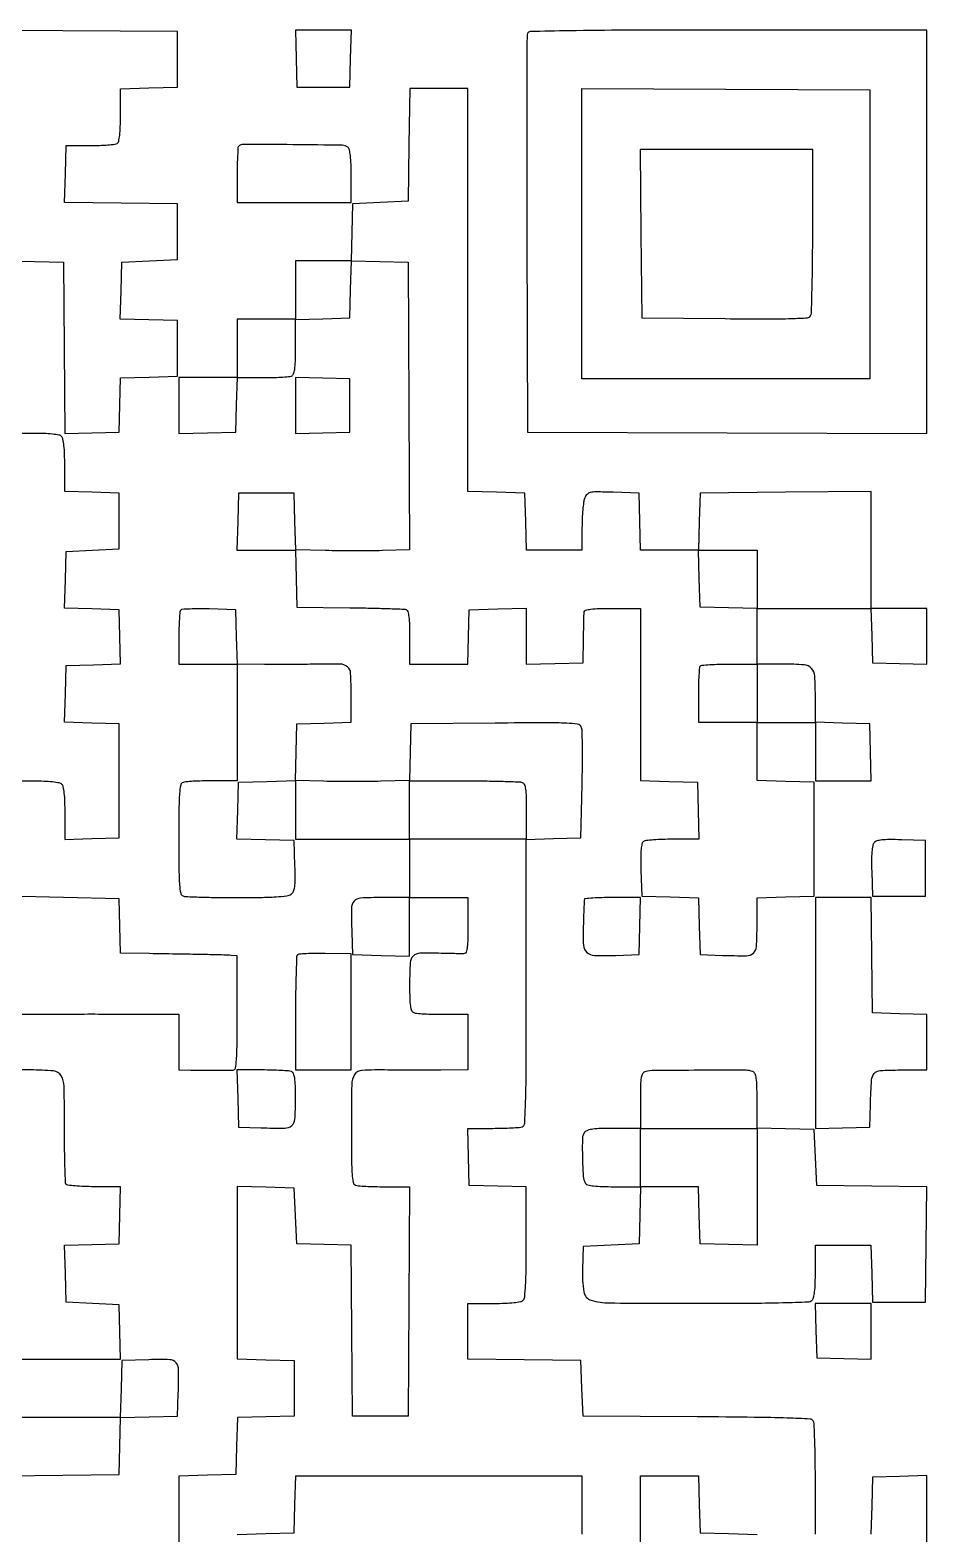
# Model space of a CAD drawing. Extents: x 179 to 1071, y 112 to 1107.
# Drawn here: x 733 to 1071, y 540 to 1107 of the extents above; entities that cross this region are included whole.
import ezdxf

# ---------------------------------------------------------------- set-up
doc = ezdxf.new("R2010")
doc.units = 0

msp = doc.modelspace()

# ---------------------------------------------------------------- linework, layer by layer
for points in [[(724, 1020.067663), (734.75, 1019.783832), (745.5, 1019.5), (745.763899, 987.21517), (746.027798, 954.930341), (756.263899, 955.21517), (766.5, 955.5), (766.784613, 965.716519), (767.069227, 975.933039), (777.784613, 976.216519), (788.5, 976.5), (788.5, 987), (788.5, 997.5), (777.716515, 997.784171), (766.93303, 998.068343), (767.216515, 1008.784171), (767.5, 1019.5), (778, 1020), (788.5, 1020.5), (788.5, 1031), (788.5, 1041.5), (767.216371, 1041.769986), (745.932742, 1042.039971), (746.216371, 1052.769986), (746.5, 1063.5), (755.5, 1063.5, 0.008331), (759.038441, 1063.558961, 0.011361), (762.223438, 1063.737649, 0.008349), (764.857011, 1063.989826, 0.11608), (765.75, 1064.309017, 0.196752), (766.330166, 1065.142935, 0.025801), (766.698042, 1067.315836, 0.021411), (766.930776, 1070.484966, 0.007623), (767, 1075.025185), (767, 1084.932337), (777.75, 1085.216168), (788.5, 1085.5), (788.5, 1096), (788.5, 1106.5), (745.25, 1106.760623), (702, 1107.021245)], [(724.124768, 824), (733.862384, 824, -0.008776), (738.103132, 823.925562, -0.018546), (741.382947, 823.688383, -0.019425), (743.80202, 823.327425, -0.150735), (744.8, 822.8, -0.151099), (745.328426, 821.798399, -0.019307), (745.688993, 819.362052, -0.018431), (745.925784, 816.05415, -0.008651), (746, 811.765017), (746, 801.930034), (756.25, 802.215017), (766.5, 802.5), (766.5, 824), (766.5, 845.5), (756.216527, 845.785353), (745.933054, 846.070705), (746.216527, 856.785353), (746.5, 867.5), (756.784593, 867.785365), (767.069185, 868.07073), (766.784593, 878.285365), (766.5, 888.5), (756.216527, 888.785353), (745.933054, 889.070705), (746.216527, 899.785353), (746.5, 910.5), (756.5, 911), (766.5, 911.5), (766.5, 922), (766.5, 932.5), (756.25, 932.784983), (746, 933.069966), (746, 942.834983, 0.00874), (745.925625, 947.089346, 0.018513), (745.688556, 950.377065, 0.019392), (745.327709, 952.800997, 0.150838), (744.8, 953.8, 0.150838), (743.800997, 954.327709, 0.019392), (741.377065, 954.688556, 0.018513), (738.089346, 954.925625, 0.00874), (733.834983, 955), (724.069966, 955)], [(1029, 540), (1028.984687, 560.75, 0.003536), (1028.921873, 568.792054, 0.005397), (1028.742699, 575.768677, 0.002132), (1028.499623, 581.732951, 0.130951), (1028.182399, 582.739112, 0.244093), (1027.013405, 583.417992, 0.003257), (1018.401526, 583.769545, 0.005775), (1005.888918, 584.054068, 0.001278), (984.447712, 584.239112), (941.5, 584.5), (941, 595), (940.5, 605.5), (919.25, 605.769888), (898, 606.039775), (898, 616.519888), (898, 627), (907.8, 627, 0.008695), (912.071747, 627.074295, 0.018472), (915.369558, 627.311224, 0.019349), (917.799696, 627.671932, 0.150969), (918.8, 628.2, 0.175114), (919.391809, 629.461379, 0.00935), (919.721107, 633.947392, 0.010469), (919.937913, 640.390155, 0.003175), (920, 650.166168), (920, 670.932337), (909.25, 671.216168), (898.5, 671.5), (898.216168, 682.25), (897.932337, 693), (907.384381, 693, 0.00593), (911.119908, 693.044304, 0.007809), (914.524537, 693.178303, 0.005887), (917.361111, 693.367872, 0.0721), (918.418213, 693.606989, 0.294892), (919.392813, 694.941263, 0.007075), (919.73984, 702.972289, 0.006559), (919.955858, 716.542602, 0.0007), (920, 748.072006), (920, 801.930034), (930.25, 802.215017), (940.5, 802.5), (941.032274, 822.5, 0.004057), (941.176376, 830.291403, 0.005956), (941.165865, 837.143172, 0.003028), (941.052896, 842.934933, 0.103336), (940.739603, 844.263989, 0.249685), (939.351362, 845.306232, 0.027144), (935.235169, 845.720686, 0.012496), (927.567534, 845.882384, 0.001105), (908.207329, 845.763989), (876.5, 845.5), (876.217057, 834.837601), (875.934114, 824.175203), (865.217057, 823.837601, -0.004803), (860.333728, 823.730713, -0.002807), (854.480579, 823.6917, -0.002806), (848.621144, 823.718424, -0.004758), (843.716828, 823.814994), (832.933655, 824.129987), (833.216828, 834.814994), (833.5, 845.5), (843.75, 845.784983), (854, 846.069966), (854, 856.467595, 0.014164), (853.773381, 864.465658, 0.203333), (852.542325, 866.96388, 0.175582), (849.806322, 868.006643, 0.010069), (840.661065, 867.97347, -0.003059), (836.41883, 867.898599, -0.001649), (831.190402, 867.855558, -0.001642), (825.861955, 867.846759, -0.002581), (821.284983, 867.877856), (811.069966, 868), (810.784983, 878.25), (810.5, 888.5), (800.449448, 888.782781, 0.006672), (796.547259, 888.840477, 0.010046), (793.145783, 888.777033, 0.005301), (790.300668, 888.636532, 0.183378), (789.699448, 888.366114, 0.176241), (789.420111, 887.767337, 0.005323), (789.205463, 884.983588, 0.009942), (789.050687, 881.652202, 0.006636), (789, 877.833333), (789, 868), (800, 868), (811, 868), (811, 846), (811, 824), (801.581787, 824, 0.005951), (797.859224, 823.955695, 0.007831), (794.465525, 823.821697, 0.005915), (791.638111, 823.632106, 0.07203), (790.581787, 823.393011, 0.25694), (789.699082, 822.347978, 0.031157), (789.276325, 819.260913, 0.016334), (789.049835, 813.758748, 0.002119), (789, 802, 0.002119), (789.049835, 790.241252, 0.016334), (789.276325, 784.739087, 0.031157), (789.699082, 781.652022, 0.25694), (790.581787, 780.606989, 0.082189), (791.766734, 780.363829, 0.002127), (797.200005, 780.178303, 0.004451), (803.600085, 780.044023, 0.003019), (810.890658, 780, 0.003621), (819.821184, 780.064676, 0.011833), (825.725227, 780.290023, 0.013223), (829.769373, 780.647888, 0.12989), (831.349489, 781.266285, 0.12965), (832.239248, 782.363061, 0.072737), (832.714161, 784.024103, 0.035003), (832.888454, 786.774446, 0.005986), (832.790619, 792.016285), (832.5, 801.5), (821.716515, 801.784171), (810.93303, 802.068343), (811.216515, 812.784171), (811.5, 823.5), (822.25, 823.783832), (833, 824.067663), (833, 813.033832), (833, 802), (854.5, 802), (876, 802), (876, 791), (876, 780), (865.519052, 780, 0.01319), (857.49751, 779.788355, 0.203196), (855.066531, 778.602972, 0.179688), (854.071849, 775.965089, 0.009927), (854.204946, 767), (854.5, 758.5), (865.25, 758.216168), (876, 757.932337), (876, 768.966168), (876, 780), (887, 780), (898, 780), (898, 769.5, -0.006098), (897.938729, 764.476694, -0.023158), (897.717047, 761.346467, -0.032781), (897.356266, 759.392114, -0.313695), (896.75, 758.86597, -0.027505), (895.923769, 758.823116, -0.001956), (893.618906, 758.839454, -0.002752), (890.868914, 758.884844, -0.002073), (887.846277, 758.963915, 0.013055), (879.907004, 758.997182, 0.188524), (877.354757, 757.934338, 0.189847), (876.209316, 755.425525, 0.013269), (876, 747.539601, 0.005402), (876.059716, 742.012439, 0.03053), (876.302994, 739.075597, 0.063366), (876.768243, 737.396166, 0.204683), (877.581787, 736.606989, 0.07203), (878.638111, 736.367894, 0.005915), (881.465525, 736.178303, 0.007831), (884.859224, 736.044305, 0.005951), (888.581787, 736), (898, 736), (898, 725.5), (898, 715), (887.75, 714.908897, -0.001991), (883.120922, 714.886183, -0.001216), (877.657268, 714.894411, -0.001219), (872.244461, 714.928917, -0.002164), (867.785381, 714.987514, 0.015394), (858.019027, 714.857448, 0.246672), (855.255478, 713.246427, 0.136819), (854.170749, 709.576201, 0.003891), (854.044436, 693.037073, 0.002149), (854.096413, 681.338576, 0.015987), (854.322824, 675.780614, 0.029292), (854.738268, 672.633583, 0.259225), (855.605509, 671.597886, 0.072345), (856.649454, 671.36228, 0.005792), (859.475613, 671.175629, 0.007735), (862.867482, 671.043634, 0.005857), (866.59241, 671), (876.021245, 671), (875.760623, 627.75), (875.5, 584.5), (865, 584.5), (854.5, 584.5), (854.236193, 616.715169), (853.972386, 648.930339), (843.736193, 649.215169), (833.5, 649.5), (833, 660), (832.5, 670.5), (821.75, 670.783832), (811, 671.067663), (811, 638.567663), (811, 606.067663), (821.75, 605.783832), (832.5, 605.5), (832.5, 595), (832.5, 584.5), (821.783492, 584.216508), (811.066984, 583.933016), (810.783492, 573.216508), (810.5, 562.5), (799.75, 562.216168), (789, 561.932337), (789, 518.466168)], [(724, 736), (734, 736.051724, -0.000468), (738.68749, 736.071582, -0.000237), (744.5875, 736.088254, -0.000236), (750.6769, 736.0997, -0.000352), (756, 736.103448, -0.000349), (761.358366, 736.099709, -0.000226), (767.559375, 736.088254, -0.000227), (773.618141, 736.071576, -0.00043), (778.5, 736.051724), (789, 736), (789, 725.5), (789, 715), (793.5, 714.933333, 0.001265), (795.58262, 714.907751, 0.000684), (798.146875, 714.88625, 0.000681), (800.758576, 714.871479, 0.001073), (803, 714.866667, 0.001208), (805.024261, 714.871557, 0.001356), (806.971875, 714.88625, 0.001243), (808.62981, 714.907376, 0.007297), (809.5, 714.933333, 0.350434), (810.337788, 715.665967, 0.02718), (810.731783, 718.832524, 0.015336), (810.951374, 724.493626, 0.002025), (811, 736.5), (811, 758), (808.75, 758.178674, 0.013201), (805.961056, 758.326192, 0.00118), (798.946057, 758.49518, 0.001336), (789.709373, 758.671186, 0.00063), (777.784983, 758.851493), (767.069966, 759), (766.784983, 769.25), (766.5, 779.5), (745.5, 780), (724.5, 780.5)], [(702.039775, 606), (734.554871, 606), (767.069966, 606), (766.784983, 616.25), (766.5, 626.5), (756.5, 627), (746.5, 627.5), (746.216527, 638.214647), (745.933054, 648.929295), (756.216527, 649.214647), (766.5, 649.5), (766.783832, 660.25), (767.067663, 671), (757.092849, 671, -0.009226), (753.226205, 671.071354, -0.013979), (749.869286, 671.289385, -0.008605), (747.117388, 671.593387, -0.226243), (746.509183, 671.985142, -0.130492), (746.263263, 672.7972, -0.001463), (746.081133, 678.556718, -0.004409), (745.948436, 685.235184, -0.002845), (745.906976, 692.973073, 0.004747), (745.761932, 708.804504, 0.127981), (744.638352, 712.813836, 0.243585), (741.791486, 714.619059, 0.021818), (733.065741, 715), (724, 715)], [(724, 561.960225), (745.25, 562.230112), (766.5, 562.5), (766.783492, 573.216508), (767.066984, 583.933016), (777.783492, 584.216508), (788.5, 584.5), (788.795054, 593, 0.009619), (788.934656, 602.028591, 0.179386), (787.951391, 604.650621, 0.210395), (785.5543, 605.785832, 0.013848), (777.722245, 605.784677), (767.5, 605.5), (767.216168, 594.75), (766.932337, 584), (745.466168, 584), (724, 584)]]:
    msp.add_lwpolyline(points, format="xyb")
for points in [[(833.216168, 1096.25), (833.5, 1085.5), (843.5, 1085.5), (853.5, 1085.5), (853.783832, 1096.25), (854.067663, 1107), (843.5, 1107), (832.932337, 1107)], [(833, 965.5), (833, 954.930034), (843.25, 955.215017), (853.5, 955.5), (853.5, 965.5), (853.5, 975.5), (843.25, 975.784983), (833, 976.069966)], [(1007, 899.966168), (1007, 888.932337), (996.25, 889.216168), (985.5, 889.5), (985.216168, 900.25), (984.932337, 911), (995.966168, 911), (1007, 911)], [(1007, 670.966168), (1007, 648.932337), (996.25, 649.216168), (985.5, 649.5), (985.216168, 660.25), (984.932337, 671), (973.966168, 671), (963, 671), (963, 682), (963, 693), (985, 693), (1007, 693)], [(1029.215017, 616.75), (1029.5, 606.5), (1039.75, 606.215017), (1050, 605.930034), (1050, 616.465017), (1050, 627), (1039.465017, 627), (1028.930034, 627)]]:
    msp.add_lwpolyline(points, close=True)
for points in [[(920.460009, 1105.75, 0.090591), (920.266358, 1104.709509, 0.000109), (920.198937, 1082.982812, 0.000984), (920.176611, 1058.652573, 0.000605), (920.241394, 1030), (920.5, 955.5), (995.75, 955.243674), (1071, 954.987348), (1071, 1030.993674), (1071, 1107), (995.968615, 1107, 0.000668), (957.448289, 1106.948566, 0.003471), (936.19131, 1106.744245, 0.001205), (921.475143, 1106.465155, 0.305157)], [(875.769888, 1063.75), (875.5, 1042.5), (865, 1042), (854.5, 1041.5), (854.216168, 1030.75), (853.932337, 1020), (843.466168, 1020), (833, 1020), (833, 1009), (833, 998), (822, 998), (811, 998), (811, 987), (811, 976), (800, 976), (789, 976), (789, 965.466168), (789, 954.932337), (799.75, 955.216168), (810.5, 955.5), (810.784983, 965.75), (811.069966, 976), (820.453196, 976, 0.005972), (824.162354, 976.044307, 0.007853), (827.544751, 976.178303, 0.005943), (830.362696, 976.367916, 0.071958), (831.418213, 976.606989, 0.204941), (832.232062, 977.397244, 0.063222), (832.697172, 979.080782, 0.030449), (832.940347, 982.025624, 0.005378), (833, 987.572006), (833, 997.930034), (843.25, 998.215017), (853.5, 998.5), (853.784171, 1009.283485), (854.068343, 1020.06697), (864.784171, 1019.783485), (875.5, 1019.5), (875.758596, 965.283919), (876.017192, 911.067838), (865.758596, 910.783919, -0.004679), (861.023101, 910.697201, -0.002562), (855.218529, 910.674986, -0.002553), (849.322994, 910.712739, -0.00407), (844.283205, 910.811779), (833.06641, 911.123557), (832.783205, 921.811779), (832.5, 932.5), (822, 932.5), (811.5, 932.5), (811.216168, 921.75), (810.932337, 911), (821.932337, 911), (832.932337, 911), (833.216168, 900.25), (833.5, 889.5), (853.5, 889.258225, -0.002154), (861.255302, 889.131054, -0.003275), (867.992188, 888.947399, -0.001222), (873.781824, 888.737443, -0.081616), (874.75, 888.539609, -0.247869), (875.343055, 887.864003, -0.029028), (875.706964, 885.82291, -0.022616), (875.934489, 882.719058, -0.006987), (876, 878.031385), (876, 868), (886.965017, 868), (897.930034, 868), (898.215017, 878.25), (898.5, 888.5), (909.25, 888.783832), (920, 889.067663), (920, 878.5), (920, 867.932337), (930.749, 868.216168), (941.498, 868.5), (941.586717, 877.5, -0.001543), (941.632521, 881.038544, -0.002113), (941.697044, 884.223438, -0.001365), (941.769861, 886.898533, -0.024795), (941.837717, 887.75, -0.308246), (942.37658, 888.355647, -0.032254), (944.345634, 888.716374, -0.023043), (947.48463, 888.938437, -0.006137), (952.5, 889), (963, 889), (963, 856.533832), (963, 824.067663), (973.75, 823.783832), (984.5, 823.5), (984.783832, 812.75), (985.067663, 802), (975.283832, 801.984687, 0.007729), (971.442256, 801.919289, 0.010646), (967.995583, 801.733781, 0.007548), (965.140491, 801.475676, 0.11554), (964.211769, 801.152042, 0.19692), (963.604266, 800.294865, 0.033714), (963.278982, 798.282937, 0.023663), (963.138177, 795.195195, 0.006827), (963.211769, 790.417355), (963.5, 780.5), (974.216508, 780.216508), (984.933016, 779.933016), (985.216508, 769.216508), (985.5, 758.5), (994, 758.204946, 0.009911), (1002.962804, 758.071599, 0.179322), (1005.601512, 759.064263, 0.203493), (1006.787704, 761.491268, 0.013276), (1007, 769.48522), (1007, 779.932337), (1017.75, 780.216168), (1028.5, 780.5), (1028.5, 802), (1028.5, 823.5), (1017.75, 823.783832), (1007, 824.067663), (1007, 835.033832), (1007, 846), (1018, 846), (1029, 846), (1029, 835), (1029, 824), (1039.533832, 824), (1050.067663, 824), (1049.783832, 834.75), (1049.5, 845.5), (1039.25, 845.784983), (1029, 846.069966), (1029, 855.100725, 0.014587), (1028.755722, 863.472123, 0.174853), (1027.503699, 866.396268, 0.189568), (1024.717986, 867.725975, 0.017666), (1016.964816, 868), (1007, 868), (1007, 878.5), (1007, 889), (1028.465017, 889), (1049.930034, 889), (1050.215017, 878.75), (1050.5, 868.5), (1060.75, 868.215017), (1071, 867.930034), (1071, 878.465017), (1071, 889), (1060.5, 889), (1050, 889), (1050, 911.013853), (1050, 933.027706), (1017.75, 932.763853), (985.5, 932.5), (985.216168, 921.75), (984.932337, 911), (974, 911), (963.067663, 911), (962.783832, 921.75), (962.5, 932.5), (952.739067, 932.786344, 0.003777), (946.318608, 932.926166, 0.056645), (944.094026, 932.705325, 0.164113), (942.888802, 931.98706, 0.086391), (941.989067, 930.471244, 0.057381), (941.604891, 928.958396, 0.011168), (941.290538, 926.156223, 0.011732), (941.07261, 922.854949, 0.010614), (941, 919.4349), (941, 911), (930.533832, 911), (920.067663, 911), (919.783832, 921.75), (919.5, 932.5), (908.75, 932.783832), (898, 933.067663), (898, 1009.033832), (898, 1085), (887.019888, 1085), (876.039775, 1085)], [(1049.5, 1030), (1049.5, 975.5), (995.211905, 975.5), (940.92381, 975.5), (940.942857, 1025.75, -0.000032), (940.951538, 1045.331386, -0.000047), (940.961905, 1062.563467, -0.000022), (940.972765, 1077.239555, -0.00086), (940.980952, 1080.508612), (941, 1085.017225), (995.25, 1084.758612), (1049.5, 1084.5)], [(811.517842, 1063.184509, 0.183543), (811.309406, 1062.720697, 0.002906), (811.152116, 1059.783366, 0.007239), (811.037439, 1056.331262, 0.004682), (811, 1052.333333), (811, 1042), (832.5, 1042), (854, 1042), (854, 1051.877555, 0.007818), (853.928745, 1056.434279, 0.021497), (853.690277, 1059.639668, 0.026833), (853.30826, 1061.853199, 0.164849), (852.710507, 1062.825294, 0.171364), (850.617055, 1063.597286, 0.001285), (832.023454, 1063.807235, 0.001144), (813.322219, 1063.927529, 0.19999)], [(963.235953, 1030.25), (963.5, 998.5), (994.93202, 998.235498, 0.001697), (1010.901959, 998.155315, 0.00816), (1019.995146, 998.288929, 0.006635), (1026.009704, 998.555446, 0.241447), (1027.166708, 999.235498, 0.134731), (1027.492293, 1000.296498, 0.001088), (1027.738089, 1009.161365, 0.003824), (1027.920853, 1019.372002, 0.002438), (1027.984687, 1031.25), (1028, 1062), (995.485953, 1062), (962.971906, 1062)], [(1007, 857), (1007, 846), (996, 846), (985, 846), (985, 856.333333, -0.006022), (985.048276, 860.341612, -0.009111), (985.195833, 863.827083, -0.004516), (985.399803, 866.754503, -0.178563), (985.666667, 867.333333, -0.178563), (986.245497, 867.600197, -0.004516), (989.172917, 867.804167, -0.009111), (992.658388, 867.951724, -0.006022), (996.666667, 868), (1007, 868)], [(918.418213, 823.393011, -0.205218), (919.23239, 822.601595, -0.063068), (919.69735, 820.913621, -0.030363), (919.940414, 817.960143, -0.005351), (920, 812.393011), (920, 802), (898, 802), (876, 802), (876, 813), (876, 824), (896.418213, 824, -0.002771), (904.357109, 823.956005, -0.004125), (911.303225, 823.821697, -0.001841), (917.220565, 823.636631, -0.083055)], [(1051.113061, 800.636231, 0.130419), (1050.597203, 799.521299, 0.02264), (1050.296623, 797.198745, 0.019687), (1050.156524, 794.021041, 0.008893), (1050.211141, 789.850715), (1050.5, 780.5), (1060.5, 780.5), (1070.5, 780.5), (1070.5, 791), (1070.5, 801.5), (1061.40192, 801.785515, 0.007475), (1056.843125, 801.860389, 0.028186), (1053.992011, 801.703752, 0.045958), (1052.148113, 801.324034, 0.146823)], [(941.881799, 779.25, 0.028369), (941.826554, 778.69713, 0.00062), (941.714145, 775.998486, 0.001414), (941.595421, 772.839155, 0.000954), (941.477049, 769.234208, 0.019894), (941.541184, 762.001091, 0.200272), (942.809863, 759.333729, 0.177861), (945.681163, 758.188625, 0.015117), (953.756819, 758.211167), (962.5, 758.5), (962.783832, 769.25), (963.067663, 780), (952.533832, 780, 0.006671), (948.486732, 779.945997, 0.010902), (945.059591, 779.779688, 0.004732), (942.204198, 779.551463, 0.343994)], [(1029, 736.465017), (1029, 692.930034), (1039.25, 693.215017), (1049.5, 693.5), (1049.75078, 702, -0.007697), (1050.164757, 711.216036, -0.164941), (1051.179993, 713.705511, -0.204171), (1053.437164, 714.806529, -0.012757), (1061.019052, 715), (1071, 715), (1071, 725.465017), (1071, 735.930034), (1060.75, 736.215017), (1050.5, 736.5), (1050.230498, 758.25), (1049.960995, 780), (1039.480498, 780), (1029, 780)], [(833.694575, 758.361242, 0.189366), (833.412861, 757.715014, 0.001319), (833.204031, 751.604031, 0.004835), (833.050113, 744.56122, 0.003045), (833, 736.333333), (833, 715), (843.5, 715), (854, 715), (854, 736.890335), (854, 758.78067), (844.194575, 758.918244, 0.006701), (840.386727, 758.920635, 0.010057), (837.065463, 758.811373, 0.005375), (834.289816, 758.634194, 0.179621)], [(811.216168, 704.25), (811.5, 693.5), (820, 693.204946, 0.009652), (828.921142, 693.067594, 0.172963), (831.575505, 694.025831, 0.208519), (832.775922, 696.385105, 0.014882), (833, 703.912063, 0.005765), (832.939362, 709.171455, 0.031694), (832.694582, 711.996718, 0.065386), (832.227398, 713.619099, 0.201), (831.418213, 714.393011, 0.0721), (830.361111, 714.632128, 0.005887), (827.524537, 714.821697, 0.007809), (824.119908, 714.955696, 0.00593), (820.384381, 715), (810.932337, 715)], [(964.75, 714.310674, 0.201532), (963.823554, 713.601482, 0.090317), (963.302925, 712.127657, 0.03523), (963.054961, 709.348638, 0.00464), (963, 703.426676), (963, 693), (953.122445, 693, 0.006969), (948.161578, 692.930851, 0.026616), (945.079693, 692.680372, 0.043162), (943.094403, 692.235199, 0.143782), (941.997219, 691.496649, 0.169084), (941.163797, 689.267097, 0.010495), (941.151379, 682.107437, 0.012354), (941.462735, 675.029649, 0.121824), (942.368592, 672.212623, 0.205976), (943.163299, 671.656062, 0.023025), (945.394095, 671.299175, 0.020457), (948.596693, 671.069198, 0.007695), (953.092849, 671), (963.067663, 671), (962.783832, 660.25), (962.5, 649.5), (952, 649), (941.5, 648.5), (941.164919, 639.843233, 0.049876), (941.681674, 631.379851, 0.288747), (944.510978, 628.172502, 0.069921), (951.31509, 627.171126, 0.001541), (984.689219, 627.056765, 0.001557), (1003.794744, 627.109669, 0.004849), (1016.664172, 627.310214, 0.002261), (1026.232093, 627.595443, 0.166103), (1027.673072, 628.143637, 0.161214), (1028.295812, 629.140475, 0.029618), (1028.688543, 631.304867, 0.022427), (1028.929117, 634.488034, 0.007647), (1029, 639.122445), (1029, 649), (1039.466168, 649), (1049.932337, 649), (1050.216168, 638.25), (1050.5, 627.5), (1060.5, 627.5), (1070.5, 627.5), (1070.769446, 649.229652), (1071.038891, 670.959305), (1050.269446, 671.229652), (1029.5, 671.5), (1029, 682), (1028.5, 692.5), (1017.75, 692.783832), (1007, 693.067663), (1007, 703.426843, 0.005377), (1006.940349, 708.973908, 0.030446), (1006.697178, 711.919034, 0.063217), (1006.232073, 713.602718, 0.20495), (1005.418213, 714.393011, 0.09131), (1002.850624, 714.87163, 0.001051), (985.413092, 714.872967, 0.001465), (968.355559, 714.788464, 0.062011)]]:
    msp.add_lwpolyline(points, format="xyb", close=True)
for points in [[(811, 539.932337), (821.75, 540.216168), (832.5, 540.5), (832.783832, 551.25), (833.067663, 562), (887.033832, 562), (941, 562), (941, 551.019888), (941, 540.039775)], [(963, 519.039005), (963, 540.519502), (963, 562), (973.966168, 562), (984.932337, 562), (985.216168, 551.25), (985.5, 540.5), (996.25, 540.216168), (1007, 539.932337)], [(1071, 519), (1071, 540.534983), (1071, 562.069966), (1060.75, 561.784983), (1050.5, 561.5), (1050.216168, 550.75), (1049.932337, 540)]]:
    msp.add_lwpolyline(points)

doc.saveas('drawing.dxf')
